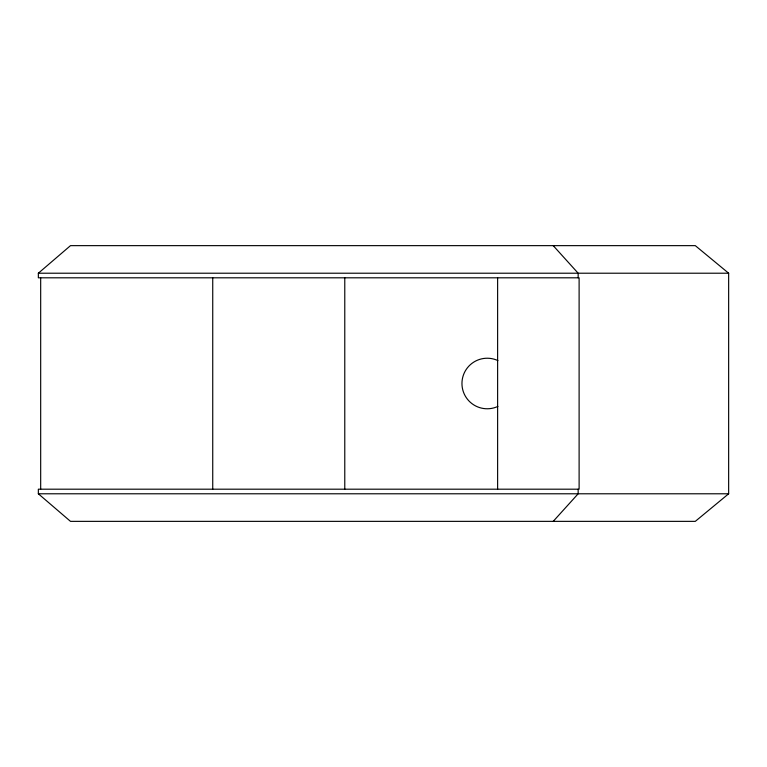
<?xml version="1.0" encoding="UTF-8"?>
<svg xmlns="http://www.w3.org/2000/svg" width="767" height="767" viewBox="0 0 767 767"><rect width="100%" height="100%" fill="white"/><g stroke="black" fill="none" stroke-linecap="round" stroke-linejoin="round"><path stroke-width="1.15" d="M553.218 521.359L578.155 493.785L578.155 489.193M38.35 273.215L70.497 245.641L695.295 245.641L728.65 273.215L728.65 493.785L695.295 521.359L70.497 521.359L38.35 493.785L38.35 489.193L579.114 489.193L579.114 277.807L38.35 277.807L38.35 273.215L728.65 273.215M38.35 493.785L728.65 493.785M553.218 245.641L578.155 273.215L578.155 277.807M497.62 277.807L497.62 489.193M344.776 277.807L344.776 489.193M212.737 277.807L212.737 489.193M40.68 277.807L40.68 489.193M497.917 406.405A25.273 25.273 0 0 1 461.955 383.5A25.273 25.273 0 0 1 497.917 360.595"/></g></svg>
